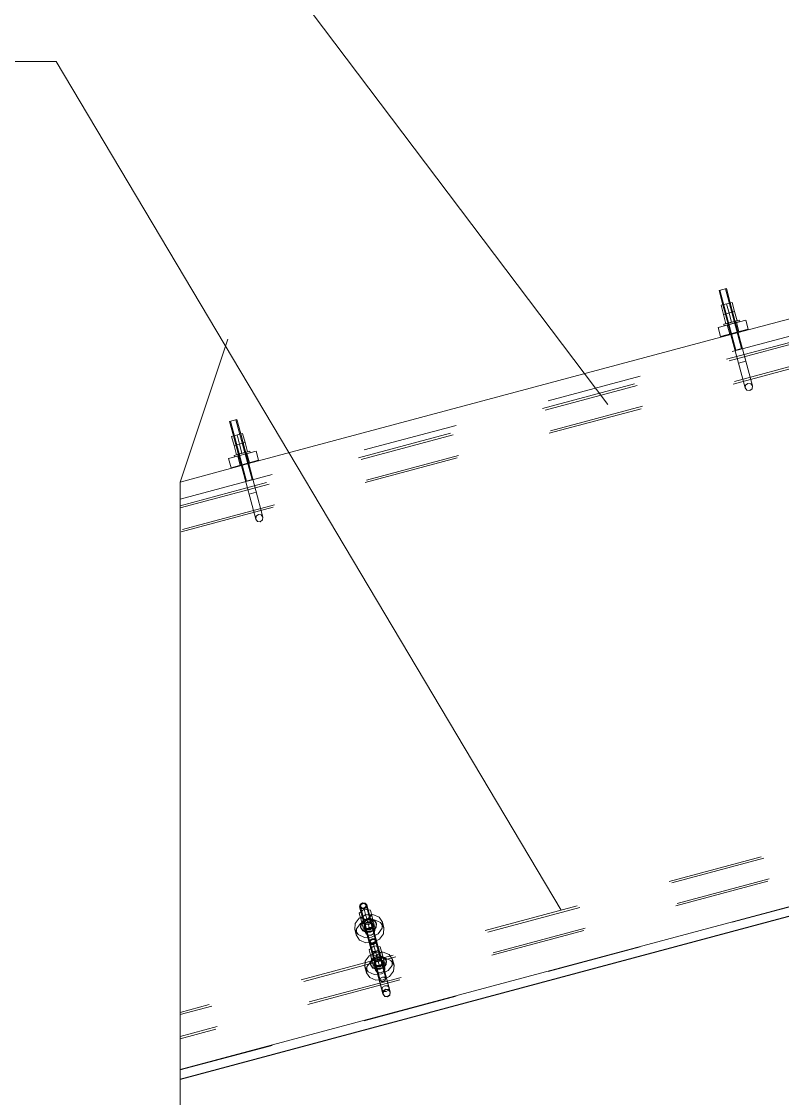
# Model space of a CAD drawing. Header units: millimetres. Extents: x -753 to 90, y 56274 to 56868.
# Drawn here: x -667.31 to -651.33, y 56679.54 to 56702.16 of the extents above; entities that cross this region are included whole.
import ezdxf

# ---------------------------------------------------------------- set-up
doc = ezdxf.new("R2010")
doc.units = ezdxf.units.MM
doc.linetypes.add('XKITLINE00', pattern=[0])
doc.linetypes.add('XKITLINE02', pattern=[4, 2, -2])
for name, color, linetype, lineweight in [('Objeto gráfico', 3, 'Continuous', 0), ('Peça', 2, 'Continuous', 0), ('Texto', 7, 'Continuous', 0)]:
    doc.layers.add(name, color=color, linetype=linetype, lineweight=lineweight)

# ---------------------------------------------------------------- blocks, each defined once
blk = doc.blocks.new('*A708')
at = {"layer": 'Peça', "color": 7, "linetype": 'XKITLINE02', "lineweight": 0}
for p, q in [((-644.051, 56686.688), (-663.982, 56681.348)), ((-644.001, 56686.655), (-663.982, 56681.301)), ((-644.053, 56686.665), (-644.035, 56686.675)), ((-644.019, 56686.629), (-644.053, 56686.665)), ((-644.051, 56686.688), (-644.006, 56686.676)), ((-644.035, 56686.675), (-644.051, 56686.688)), ((-644.051, 56686.688), (-644.03, 56686.655)), ((-644.03, 56686.655), (-644.046, 56686.638)), ((-644.046, 56686.638), (-644.009, 56686.592)), ((-644.03, 56686.58), (-644.019, 56686.629)), ((-644.002, 56686.553), (-644.03, 56686.58)), ((-644.009, 56686.592), (-644.018, 56686.533)), ((-643.88, 56686.204), (-644.006, 56686.676)), ((-643.989, 56686.457), (-644.002, 56686.553)), ((-644.018, 56686.533), (-643.99, 56686.504)), ((-643.99, 56686.504), (-643.975, 56686.402)), ((-643.951, 56686.361), (-643.989, 56686.457)), ((-643.975, 56686.402), (-643.938, 56686.312)), ((-643.961, 56686.322), (-643.951, 56686.361)), ((-643.924, 56686.276), (-643.961, 56686.322)), ((-643.885, 56686.225), (-663.982, 56680.84)), ((-643.913, 56686.171), (-663.982, 56680.794)), ((-643.938, 56686.312), (-643.949, 56686.275)), ((-643.949, 56686.275), (-643.914, 56686.238)), ((-643.933, 56686.217), (-643.924, 56686.276)), ((-643.911, 56686.21), (-643.933, 56686.217)), ((-643.914, 56686.238), (-643.926, 56686.19)), ((-643.926, 56686.19), (-643.905, 56686.19)), ((-643.913, 56686.171), (-643.911, 56686.21)), ((-643.913, 56686.171), (-643.88, 56686.204)), ((-643.905, 56686.19), (-643.913, 56686.171))]:
    blk.add_line(p, q, dxfattribs=at)
blk = doc.blocks.new('*A713')
at = {"layer": 'Peça', "color": 7, "linetype": 'XKITLINE02', "lineweight": 0}
for p, q in [((-644.051, 56686.688), (-663.982, 56681.348)), ((-644.001, 56686.655), (-663.982, 56681.301)), ((-644.035, 56686.675), (-644.053, 56686.665)), ((-644.053, 56686.665), (-644.019, 56686.629)), ((-644.051, 56686.688), (-644.006, 56686.676)), ((-644.03, 56686.655), (-644.051, 56686.688)), ((-644.051, 56686.688), (-644.035, 56686.675)), ((-644.046, 56686.638), (-644.03, 56686.655)), ((-644.009, 56686.592), (-644.046, 56686.638)), ((-644.019, 56686.629), (-644.03, 56686.58)), ((-644.03, 56686.58), (-644.002, 56686.553)), ((-644.018, 56686.533), (-644.009, 56686.592)), ((-643.88, 56686.204), (-644.006, 56686.676)), ((-644.002, 56686.553), (-643.989, 56686.457)), ((-643.99, 56686.504), (-644.018, 56686.533)), ((-643.975, 56686.402), (-643.99, 56686.504)), ((-643.989, 56686.457), (-643.951, 56686.361)), ((-643.938, 56686.312), (-643.975, 56686.402)), ((-643.951, 56686.361), (-643.961, 56686.322)), ((-643.961, 56686.322), (-643.924, 56686.276)), ((-643.885, 56686.225), (-663.982, 56680.84)), ((-643.913, 56686.171), (-663.982, 56680.794)), ((-643.949, 56686.275), (-643.938, 56686.312)), ((-643.914, 56686.238), (-643.949, 56686.275)), ((-643.924, 56686.276), (-643.933, 56686.217)), ((-643.933, 56686.217), (-643.911, 56686.21)), ((-643.926, 56686.19), (-643.914, 56686.238)), ((-643.905, 56686.19), (-643.926, 56686.19)), ((-643.911, 56686.21), (-643.913, 56686.171)), ((-643.913, 56686.171), (-643.88, 56686.204)), ((-643.913, 56686.171), (-643.905, 56686.19))]:
    blk.add_line(p, q, dxfattribs=at)
blk = doc.blocks.new('*A774')
at = {"layer": 'Peça', "color": 4, "linetype": 'XKITLINE00', "lineweight": 0}
for p, q in [((-662.79, 56693.798), (-662.943, 56693.757)), ((-662.79, 56693.798), (-662.71, 56693.497)), ((-662.943, 56693.757), (-662.863, 56693.456)), ((-662.546, 56692.886), (-662.542, 56692.87)), ((-662.699, 56692.845), (-662.694, 56692.829))]:
    blk.add_line(p, q, dxfattribs=at)
at = {"layer": 'Peça', "color": 7, "linetype": 'XKITLINE02', "lineweight": 0}
for p, q in [((-662.809, 56693.793), (-662.472, 56692.537)), ((-662.925, 56693.762), (-662.588, 56692.506)), ((-662.863, 56693.456), (-662.699, 56692.845)), ((-662.71, 56693.497), (-662.546, 56692.886)), ((-662.694, 56692.829), (-662.394, 56691.709)), ((-662.242, 56691.75), (-662.542, 56692.87)), ((-662.588, 56692.506), (-662.472, 56692.537)), ((-662.382, 56692.273), (-662.535, 56692.232)), ((-662.387, 56691.769), (-662.394, 56691.709)), ((-662.387, 56691.769), (-662.339, 56691.806)), ((-662.339, 56691.806), (-662.279, 56691.798)), ((-662.279, 56691.798), (-662.242, 56691.75)), ((-662.25, 56691.69), (-662.242, 56691.75)), ((-662.394, 56691.709), (-662.358, 56691.661)), ((-662.358, 56691.661), (-662.298, 56691.653)), ((-662.298, 56691.653), (-662.25, 56691.69))]:
    blk.add_line(p, q, dxfattribs=at)
blk = doc.blocks.new('*A780')
at = {"layer": 'Peça', "color": 7, "linetype": 'XKITLINE02', "lineweight": 0}
for p, q in [((-660.223, 56683.329), (-660.087, 56683.399)), ((-660.087, 56683.399), (-659.933, 56683.407)), ((-659.933, 56683.407), (-659.804, 56683.349)), ((-660.314, 56683.087), (-660.306, 56683.215)), ((-660.306, 56683.215), (-660.223, 56683.329)), ((-660.193, 56683.216), (-660.276, 56683.101)), ((-660.056, 56683.286), (-660.193, 56683.216)), ((-660.118, 56683.182), (-660.12, 56683.139)), ((-660.09, 56683.22), (-660.118, 56683.182)), ((-660.045, 56683.243), (-660.09, 56683.22)), ((-659.903, 56683.293), (-660.056, 56683.286)), ((-659.994, 56683.246), (-660.045, 56683.243)), ((-659.951, 56683.226), (-659.994, 56683.246)), ((-659.957, 56683.11), (-659.93, 56683.148)), ((-659.927, 56683.191), (-659.951, 56683.226)), ((-659.93, 56683.148), (-659.927, 56683.191)), ((-659.897, 56683.077), (-659.927, 56683.191)), ((-659.774, 56683.236), (-659.903, 56683.293)), ((-659.804, 56683.349), (-659.734, 56683.243)), ((-659.704, 56683.129), (-659.774, 56683.236)), ((-659.734, 56683.243), (-659.741, 56683.115)), ((-659.704, 56683.129), (-659.734, 56683.243)), ((-660.283, 56682.974), (-660.314, 56683.087)), ((-660.243, 56682.981), (-660.314, 56683.087)), ((-660.276, 56683.101), (-660.283, 56682.974)), ((-660.283, 56682.974), (-660.213, 56682.867)), ((-660.114, 56682.923), (-660.243, 56682.981)), ((-660.09, 56683.026), (-660.12, 56683.139)), ((-660.12, 56683.139), (-660.097, 56683.103)), ((-659.961, 56682.931), (-660.114, 56682.923)), ((-660.097, 56683.103), (-660.054, 56683.084)), ((-660.09, 56683.026), (-660.087, 56683.068)), ((-660.067, 56682.99), (-660.09, 56683.026)), ((-660.087, 56683.068), (-660.06, 56683.106)), ((-660.024, 56682.971), (-660.067, 56682.99)), ((-660.06, 56683.106), (-660.014, 56683.13)), ((-660.054, 56683.084), (-660.003, 56683.087)), ((-659.972, 56682.973), (-660.024, 56682.971)), ((-660.014, 56683.13), (-659.963, 56683.132)), ((-660.003, 56683.087), (-659.957, 56683.11)), ((-659.927, 56682.997), (-659.972, 56682.973)), ((-659.963, 56683.132), (-659.92, 56683.113)), ((-659.824, 56683.001), (-659.961, 56682.931)), ((-659.899, 56683.035), (-659.927, 56682.997)), ((-659.92, 56683.113), (-659.897, 56683.077)), ((-659.897, 56683.077), (-659.899, 56683.035)), ((-659.741, 56683.115), (-659.824, 56683.001)), ((-659.794, 56682.887), (-659.711, 56683.001)), ((-659.711, 56683.001), (-659.704, 56683.129)), ((-660.213, 56682.867), (-660.084, 56682.81)), ((-660.084, 56682.81), (-659.931, 56682.817)), ((-659.931, 56682.817), (-659.794, 56682.887))]:
    blk.add_line(p, q, dxfattribs=at)
blk = doc.blocks.new('*A781')
at = {"layer": 'Peça', "color": 4, "linetype": 'XKITLINE00', "lineweight": 0}
for p, q in [((-662.902, 56693.445), (-662.67, 56693.507)), ((-662.85, 56693.252), (-662.902, 56693.445)), ((-662.786, 56693.476), (-662.734, 56693.283)), ((-662.67, 56693.507), (-662.619, 56693.314)), ((-662.619, 56693.314), (-662.85, 56693.252))]:
    blk.add_line(p, q, dxfattribs=at)
blk = doc.blocks.new('*A782')
at = {"layer": 'Peça', "color": 4, "linetype": 'XKITLINE00', "lineweight": 0}
for p, q in [((-662.85, 56693.252), (-662.619, 56693.314)), ((-662.799, 56693.059), (-662.85, 56693.252)), ((-662.734, 56693.283), (-662.683, 56693.09)), ((-662.567, 56693.121), (-662.619, 56693.314))]:
    blk.add_line(p, q, dxfattribs=at)
at = {"layer": 'Peça', "color": 7, "linetype": 'XKITLINE02', "lineweight": 0}
blk.add_line((-662.799, 56693.059), (-662.567, 56693.121), dxfattribs=at)
blk = doc.blocks.new('*A783')
at = {"layer": 'Peça', "color": 7, "linetype": 'XKITLINE02', "lineweight": 0}
for p, q in [((-662.51, 56693.103), (-662.839, 56693.015)), ((-662.683, 56693.09), (-662.601, 56693.112)), ((-662.587, 56693.082), (-662.596, 56693.113)), ((-662.761, 56693.036), (-662.77, 56693.067))]:
    blk.add_line(p, q, dxfattribs=at)
at = {"layer": 'Peça', "color": 4, "linetype": 'XKITLINE00', "lineweight": 0}
for p, q in [((-662.518, 56693.134), (-662.683, 56693.09)), ((-662.51, 56693.103), (-662.518, 56693.134)), ((-662.683, 56693.09), (-662.847, 56693.046)), ((-662.839, 56693.015), (-662.847, 56693.046))]:
    blk.add_line(p, q, dxfattribs=at)
blk = doc.blocks.new('*A784')
at = {"layer": 'Peça', "color": 4, "linetype": 'XKITLINE00', "lineweight": 0}
for p, q in [((-662.964, 56692.981), (-662.385, 56693.137)), ((-662.333, 56692.943), (-662.385, 56693.137)), ((-662.912, 56692.788), (-662.964, 56692.981)), ((-662.333, 56692.943), (-662.912, 56692.788))]:
    blk.add_line(p, q, dxfattribs=at)
at = {"layer": 'Peça', "color": 7, "linetype": 'XKITLINE02', "lineweight": 0}
for p, q in [((-662.719, 56692.84), (-662.771, 56693.033)), ((-662.526, 56692.892), (-662.578, 56693.085))]:
    blk.add_line(p, q, dxfattribs=at)
blk = doc.blocks.new('*A785')
at = {"layer": 'Peça', "color": 4, "linetype": 'XKITLINE00', "lineweight": 0}
for p, q in [((-660, 56682.86), (-660.011, 56682.813)), ((-660.011, 56682.813), (-659.96, 56682.623)), ((-660.011, 56682.813), (-659.978, 56682.777)), ((-659.951, 56682.892), (-660, 56682.86)), ((-659.993, 56682.817), (-659.984, 56682.854)), ((-659.967, 56682.79), (-659.993, 56682.817)), ((-659.984, 56682.854), (-659.947, 56682.878)), ((-659.978, 56682.777), (-659.919, 56682.774)), ((-659.923, 56682.788), (-659.967, 56682.79)), ((-659.892, 56682.889), (-659.951, 56682.892)), ((-659.947, 56682.878), (-659.902, 56682.876)), ((-659.885, 56682.812), (-659.923, 56682.788)), ((-659.919, 56682.774), (-659.87, 56682.806)), ((-659.902, 56682.876), (-659.877, 56682.849)), ((-659.859, 56682.853), (-659.892, 56682.889)), ((-659.877, 56682.849), (-659.885, 56682.812)), ((-659.87, 56682.806), (-659.859, 56682.853)), ((-659.859, 56682.853), (-659.808, 56682.664))]:
    blk.add_line(p, q, dxfattribs=at)
at = {"layer": 'Peça', "color": 7, "linetype": 'XKITLINE02', "lineweight": 0}
for p, q in [((-659.993, 56682.817), (-659.781, 56682.027)), ((-659.96, 56682.712), (-659.971, 56682.664)), ((-659.911, 56682.744), (-659.96, 56682.712)), ((-659.852, 56682.741), (-659.911, 56682.744)), ((-659.877, 56682.849), (-659.665, 56682.058)), ((-659.819, 56682.705), (-659.852, 56682.741)), ((-659.83, 56682.657), (-659.819, 56682.705)), ((-659.819, 56682.705), (-659.571, 56681.779)), ((-659.971, 56682.664), (-659.723, 56681.738)), ((-659.971, 56682.664), (-659.938, 56682.628)), ((-659.96, 56682.623), (-659.865, 56682.268)), ((-659.938, 56682.628), (-659.879, 56682.625)), ((-659.879, 56682.625), (-659.83, 56682.657)), ((-659.808, 56682.664), (-659.726, 56682.358)), ((-659.781, 56682.027), (-659.779, 56682.036)), ((-659.781, 56682.027), (-659.756, 56682)), ((-659.779, 56682.036), (-659.773, 56682.064)), ((-659.735, 56682.088), (-659.773, 56682.064)), ((-659.691, 56682.086), (-659.735, 56682.088)), ((-659.711, 56681.998), (-659.674, 56682.022)), ((-659.671, 56682.065), (-659.691, 56682.086)), ((-659.674, 56682.022), (-659.665, 56682.058)), ((-659.665, 56682.058), (-659.671, 56682.065)), ((-659.756, 56682), (-659.711, 56681.998)), ((-659.715, 56681.798), (-659.723, 56681.738)), ((-659.667, 56681.834), (-659.715, 56681.798)), ((-659.607, 56681.826), (-659.667, 56681.834)), ((-659.571, 56681.779), (-659.607, 56681.826)), ((-659.571, 56681.779), (-659.576, 56681.797)), ((-659.723, 56681.738), (-659.728, 56681.756)), ((-659.687, 56681.69), (-659.723, 56681.738)), ((-659.687, 56681.69), (-659.627, 56681.682)), ((-659.627, 56681.682), (-659.579, 56681.719)), ((-659.579, 56681.719), (-659.571, 56681.779))]:
    blk.add_line(p, q, dxfattribs=at)
blk = doc.blocks.new('*A786')
at = {"layer": 'Peça', "color": 7, "linetype": 'XKITLINE02', "lineweight": 0}
for p, q in [((-660.213, 56683.567), (-660.202, 56683.616)), ((-660.202, 56683.616), (-660.153, 56683.649)), ((-660.187, 56683.609), (-660.195, 56683.572)), ((-660.149, 56683.634), (-660.187, 56683.609)), ((-660.153, 56683.649), (-660.095, 56683.645)), ((-660.105, 56683.631), (-660.149, 56683.634)), ((-660.079, 56683.603), (-660.105, 56683.631)), ((-660.095, 56683.645), (-660.061, 56683.607)), ((-660.087, 56683.565), (-660.079, 56683.603)), ((-660.079, 56683.603), (-659.881, 56682.864)), ((-660.061, 56683.607), (-660.071, 56683.558)), ((-660.061, 56683.607), (-659.569, 56681.772)), ((-660.213, 56683.567), (-659.722, 56681.732)), ((-660.179, 56683.529), (-660.213, 56683.567)), ((-659.997, 56682.833), (-660.195, 56683.572)), ((-660.195, 56683.572), (-660.169, 56683.543)), ((-660.12, 56683.525), (-660.179, 56683.529)), ((-660.169, 56683.543), (-660.124, 56683.54)), ((-660.124, 56683.54), (-660.087, 56683.565)), ((-660.071, 56683.558), (-660.12, 56683.525)), ((-659.997, 56682.833), (-659.989, 56682.871)), ((-659.971, 56682.805), (-659.997, 56682.833)), ((-659.989, 56682.871), (-659.952, 56682.896)), ((-659.927, 56682.802), (-659.971, 56682.805)), ((-659.952, 56682.896), (-659.907, 56682.893)), ((-659.889, 56682.827), (-659.927, 56682.802)), ((-659.907, 56682.893), (-659.881, 56682.864)), ((-659.881, 56682.864), (-659.889, 56682.827)), ((-659.747, 56681.827), (-659.736, 56681.876)), ((-659.713, 56681.789), (-659.747, 56681.827)), ((-659.736, 56681.876), (-659.687, 56681.909)), ((-659.665, 56681.827), (-659.713, 56681.791)), ((-659.687, 56681.909), (-659.628, 56681.905)), ((-659.606, 56681.82), (-659.665, 56681.827)), ((-659.605, 56681.818), (-659.654, 56681.785)), ((-659.628, 56681.905), (-659.594, 56681.868)), ((-659.569, 56681.772), (-659.606, 56681.82)), ((-659.594, 56681.868), (-659.605, 56681.818)), ((-659.713, 56681.791), (-659.722, 56681.732)), ((-659.722, 56681.732), (-659.685, 56681.684)), ((-659.654, 56681.785), (-659.713, 56681.789)), ((-659.685, 56681.684), (-659.625, 56681.677)), ((-659.625, 56681.677), (-659.577, 56681.713)), ((-659.577, 56681.713), (-659.569, 56681.772))]:
    blk.add_line(p, q, dxfattribs=at)
blk = doc.blocks.new('*A787')
at = {"layer": 'Peça', "color": 7, "linetype": 'XKITLINE02', "lineweight": 0}
for p, q in [((-659.912, 56682.748), (-659.979, 56682.693)), ((-659.879, 56682.626), (-659.912, 56682.748)), ((-659.912, 56682.748), (-659.826, 56682.734)), ((-659.981, 56682.543), (-659.879, 56682.626)), ((-659.879, 56682.626), (-659.75, 56682.605))]:
    blk.add_line(p, q, dxfattribs=at)
at = {"layer": 'Peça', "color": 4, "linetype": 'XKITLINE00', "lineweight": 0}
for p, q in [((-659.826, 56682.734), (-659.782, 56682.727)), ((-659.782, 56682.727), (-659.722, 56682.501)), ((-659.979, 56682.693), (-660.014, 56682.665)), ((-660.014, 56682.665), (-659.954, 56682.439)), ((-659.986, 56682.561), (-659.856, 56682.54)), ((-659.856, 56682.54), (-659.754, 56682.623)), ((-659.824, 56682.418), (-659.856, 56682.54)), ((-659.722, 56682.501), (-659.824, 56682.418)), ((-659.824, 56682.418), (-659.954, 56682.439))]:
    blk.add_line(p, q, dxfattribs=at)
blk = doc.blocks.new('*A788')
at = {"layer": 'Peça', "color": 7, "linetype": 'XKITLINE02', "lineweight": 0}
for p, q in [((-659.879, 56682.626), (-659.981, 56682.543)), ((-659.954, 56682.439), (-659.981, 56682.543)), ((-659.981, 56682.543), (-659.954, 56682.439)), ((-659.949, 56682.422), (-659.847, 56682.505)), ((-659.847, 56682.505), (-659.879, 56682.626)), ((-659.75, 56682.605), (-659.879, 56682.626)), ((-659.847, 56682.505), (-659.717, 56682.484)), ((-659.75, 56682.605), (-659.722, 56682.501))]:
    blk.add_line(p, q, dxfattribs=at)
at = {"layer": 'Peça', "color": 4, "linetype": 'XKITLINE00', "lineweight": 0}
for p, q in [((-659.824, 56682.418), (-659.722, 56682.501)), ((-659.722, 56682.501), (-659.689, 56682.38)), ((-659.824, 56682.418), (-659.954, 56682.439)), ((-659.954, 56682.439), (-659.921, 56682.317)), ((-659.791, 56682.297), (-659.921, 56682.317)), ((-659.791, 56682.297), (-659.824, 56682.418)), ((-659.689, 56682.38), (-659.791, 56682.297))]:
    blk.add_line(p, q, dxfattribs=at)
blk = doc.blocks.new('*A789')
at = {"layer": 'Peça', "color": 7, "linetype": 'XKITLINE02', "lineweight": 0}
for p, q in [((-659.931, 56682.489), (-659.957, 56682.454)), ((-659.853, 56682.528), (-659.931, 56682.489)), ((-659.925, 56682.47), (-659.848, 56682.509)), ((-659.766, 56682.533), (-659.853, 56682.528)), ((-659.848, 56682.509), (-659.761, 56682.514)), ((-659.837, 56682.468), (-659.791, 56682.471)), ((-659.791, 56682.471), (-659.753, 56682.455)), ((-659.766, 56682.533), (-659.726, 56682.516)), ((-659.761, 56682.514), (-659.689, 56682.483)), ((-659.689, 56682.483), (-659.65, 56682.425)), ((-659.978, 56682.337), (-659.973, 56682.407)), ((-659.973, 56682.407), (-659.925, 56682.47)), ((-659.906, 56682.377), (-659.903, 56682.414)), ((-659.901, 56682.358), (-659.906, 56682.377)), ((-659.885, 56682.347), (-659.906, 56682.377)), ((-659.903, 56682.414), (-659.878, 56682.447)), ((-659.898, 56682.395), (-659.901, 56682.358)), ((-659.901, 56682.358), (-659.88, 56682.327)), ((-659.873, 56682.428), (-659.898, 56682.395)), ((-659.847, 56682.33), (-659.885, 56682.347)), ((-659.88, 56682.327), (-659.842, 56682.311)), ((-659.878, 56682.447), (-659.837, 56682.468)), ((-659.832, 56682.449), (-659.873, 56682.428)), ((-659.801, 56682.333), (-659.847, 56682.33)), ((-659.842, 56682.311), (-659.796, 56682.314)), ((-659.786, 56682.451), (-659.832, 56682.449)), ((-659.76, 56682.354), (-659.801, 56682.333)), ((-659.796, 56682.314), (-659.755, 56682.334)), ((-659.786, 56682.451), (-659.768, 56682.444)), ((-659.768, 56682.444), (-659.748, 56682.435)), ((-659.735, 56682.387), (-659.76, 56682.354)), ((-659.755, 56682.334), (-659.729, 56682.367)), ((-659.753, 56682.455), (-659.732, 56682.424)), ((-659.727, 56682.404), (-659.748, 56682.435)), ((-659.732, 56682.424), (-659.735, 56682.387)), ((-659.727, 56682.404), (-659.732, 56682.424)), ((-659.729, 56682.367), (-659.727, 56682.404))]:
    blk.add_line(p, q, dxfattribs=at)
at = {"layer": 'Peça', "color": 4, "linetype": 'XKITLINE00', "lineweight": 0}
for p, q in [((-659.726, 56682.516), (-659.694, 56682.502)), ((-659.655, 56682.445), (-659.694, 56682.502)), ((-659.978, 56682.426), (-659.983, 56682.357)), ((-659.978, 56682.337), (-659.983, 56682.357)), ((-659.983, 56682.357), (-659.944, 56682.299)), ((-659.957, 56682.454), (-659.978, 56682.426)), ((-659.939, 56682.279), (-659.978, 56682.337)), ((-659.944, 56682.299), (-659.871, 56682.268)), ((-659.866, 56682.249), (-659.939, 56682.279)), ((-659.871, 56682.268), (-659.785, 56682.273)), ((-659.78, 56682.253), (-659.866, 56682.249)), ((-659.785, 56682.273), (-659.707, 56682.312)), ((-659.702, 56682.293), (-659.78, 56682.253)), ((-659.707, 56682.312), (-659.66, 56682.375)), ((-659.654, 56682.355), (-659.702, 56682.293)), ((-659.66, 56682.375), (-659.655, 56682.445)), ((-659.65, 56682.425), (-659.655, 56682.445)), ((-659.65, 56682.425), (-659.654, 56682.355))]:
    blk.add_line(p, q, dxfattribs=at)
blk = doc.blocks.new('*A790')
at = {"layer": 'Peça', "color": 4, "linetype": 'XKITLINE00', "lineweight": 0}
for p, q in [((-660.011, 56682.537), (-660.095, 56682.426)), ((-659.984, 56682.551), (-660.011, 56682.537)), ((-659.721, 56682.615), (-659.752, 56682.613)), ((-659.593, 56682.561), (-659.721, 56682.615)), ((-659.524, 56682.459), (-659.593, 56682.561)), ((-660.095, 56682.426), (-660.104, 56682.303)), ((-660.071, 56682.182), (-660.104, 56682.303)), ((-660.104, 56682.303), (-660.035, 56682.201)), ((-659.617, 56682.225), (-659.533, 56682.336)), ((-659.533, 56682.336), (-659.524, 56682.459)), ((-659.491, 56682.337), (-659.524, 56682.459)), ((-659.491, 56682.337), (-659.5, 56682.214)), ((-660.002, 56682.08), (-660.071, 56682.182)), ((-660.035, 56682.201), (-659.906, 56682.147)), ((-659.874, 56682.026), (-660.002, 56682.08)), ((-659.906, 56682.147), (-659.753, 56682.156)), ((-659.721, 56682.034), (-659.874, 56682.026)), ((-659.753, 56682.156), (-659.617, 56682.225)), ((-659.584, 56682.103), (-659.721, 56682.034)), ((-659.5, 56682.214), (-659.584, 56682.103))]:
    blk.add_line(p, q, dxfattribs=at)
at = {"layer": 'Peça', "color": 7, "linetype": 'XKITLINE02', "lineweight": 0}
for p, q in [((-659.874, 56682.606), (-659.984, 56682.551)), ((-659.978, 56682.416), (-659.842, 56682.485)), ((-659.752, 56682.613), (-659.874, 56682.606)), ((-659.842, 56682.485), (-659.689, 56682.493)), ((-659.689, 56682.493), (-659.56, 56682.439)), ((-660.071, 56682.182), (-660.062, 56682.305)), ((-660.062, 56682.305), (-659.978, 56682.416)), ((-659.91, 56682.355), (-659.907, 56682.396)), ((-659.91, 56682.355), (-659.878, 56682.234)), ((-659.887, 56682.321), (-659.91, 56682.355)), ((-659.907, 56682.396), (-659.879, 56682.433)), ((-659.845, 56682.303), (-659.887, 56682.321)), ((-659.879, 56682.433), (-659.834, 56682.456)), ((-659.875, 56682.275), (-659.878, 56682.234)), ((-659.847, 56682.312), (-659.875, 56682.275)), ((-659.801, 56682.335), (-659.847, 56682.312)), ((-659.794, 56682.306), (-659.845, 56682.303)), ((-659.834, 56682.456), (-659.783, 56682.459)), ((-659.75, 56682.337), (-659.801, 56682.335)), ((-659.748, 56682.329), (-659.794, 56682.306)), ((-659.783, 56682.459), (-659.74, 56682.441)), ((-659.708, 56682.319), (-659.75, 56682.337)), ((-659.72, 56682.366), (-659.748, 56682.329)), ((-659.74, 56682.441), (-659.717, 56682.407)), ((-659.717, 56682.407), (-659.72, 56682.366)), ((-659.685, 56682.285), (-659.717, 56682.407)), ((-659.715, 56682.207), (-659.687, 56682.244)), ((-659.685, 56682.285), (-659.708, 56682.319)), ((-659.687, 56682.244), (-659.685, 56682.285)), ((-659.56, 56682.439), (-659.491, 56682.337)), ((-659.878, 56682.234), (-659.855, 56682.2)), ((-659.855, 56682.2), (-659.812, 56682.182)), ((-659.812, 56682.182), (-659.761, 56682.184)), ((-659.761, 56682.184), (-659.715, 56682.207))]:
    blk.add_line(p, q, dxfattribs=at)
blk = doc.blocks.new('*A791')
at = {"layer": 'Peça', "color": 7, "linetype": 'XKITLINE02', "lineweight": 0}
for p, q in [((-660.22, 56683.433), (-660.118, 56683.519)), ((-660.22, 56683.433), (-660.16, 56683.212)), ((-660.088, 56683.405), (-660.189, 56683.32)), ((-660.088, 56683.405), (-660.118, 56683.519)), ((-660.118, 56683.519), (-659.988, 56683.495)), ((-659.958, 56683.382), (-660.088, 56683.405)), ((-659.959, 56683.387), (-660.06, 56683.302)), ((-659.929, 56683.274), (-659.988, 56683.495)), ((-660.06, 56683.302), (-660.191, 56683.325)), ((-660.16, 56683.212), (-660.03, 56683.188)), ((-660.03, 56683.188), (-660.06, 56683.302)), ((-660.03, 56683.188), (-659.929, 56683.274))]:
    blk.add_line(p, q, dxfattribs=at)
blk = doc.blocks.new('*A792')
at = {"layer": 'Peça', "color": 7, "linetype": 'XKITLINE02', "lineweight": 0}
for p, q in [((-660.189, 56683.32), (-660.088, 56683.405)), ((-660.058, 56683.291), (-660.088, 56683.405)), ((-660.088, 56683.405), (-659.958, 56683.382)), ((-659.898, 56683.16), (-659.958, 56683.382)), ((-660.189, 56683.32), (-660.13, 56683.098)), ((-660.03, 56683.188), (-660.16, 56683.212)), ((-660.058, 56683.291), (-660.159, 56683.206)), ((-659.927, 56683.268), (-660.058, 56683.291)), ((-659.929, 56683.274), (-660.03, 56683.188)), ((-660, 56683.075), (-660.03, 56683.188)), ((-660, 56683.075), (-659.898, 56683.16)), ((-660.13, 56683.098), (-660, 56683.075))]:
    blk.add_line(p, q, dxfattribs=at)
blk = doc.blocks.new('*A793')
at = {"layer": 'Peça', "color": 7, "linetype": 'XKITLINE02', "lineweight": 0}
for p, q in [((-660.193, 56683.139), (-660.189, 56683.211)), ((-660.189, 56683.211), (-660.142, 56683.276)), ((-660.184, 56683.193), (-660.188, 56683.121)), ((-660.137, 56683.258), (-660.184, 56683.193)), ((-660.142, 56683.276), (-660.064, 56683.316)), ((-660.059, 56683.298), (-660.137, 56683.258)), ((-660.113, 56683.198), (-660.116, 56683.16)), ((-660.111, 56683.142), (-660.116, 56683.16)), ((-660.116, 56683.16), (-660.094, 56683.128)), ((-660.088, 56683.232), (-660.113, 56683.198)), ((-660.111, 56683.142), (-660.108, 56683.18)), ((-660.108, 56683.18), (-660.084, 56683.214)), ((-660.047, 56683.253), (-660.088, 56683.232)), ((-660.084, 56683.214), (-660.043, 56683.235)), ((-660.064, 56683.316), (-659.977, 56683.32)), ((-659.972, 56683.302), (-660.059, 56683.298)), ((-660.001, 56683.256), (-660.047, 56683.253)), ((-660.043, 56683.235), (-659.997, 56683.238)), ((-659.963, 56683.238), (-660.001, 56683.256)), ((-659.997, 56683.238), (-659.958, 56683.22)), ((-659.977, 56683.32), (-659.904, 56683.288)), ((-659.899, 56683.269), (-659.972, 56683.302)), ((-659.969, 56683.134), (-659.944, 56683.168)), ((-659.939, 56683.15), (-659.964, 56683.116)), ((-659.942, 56683.206), (-659.963, 56683.238)), ((-659.958, 56683.22), (-659.937, 56683.188)), ((-659.944, 56683.168), (-659.942, 56683.206)), ((-659.937, 56683.188), (-659.942, 56683.206)), ((-659.937, 56683.188), (-659.939, 56683.15)), ((-659.869, 56683.155), (-659.916, 56683.09)), ((-659.904, 56683.288), (-659.864, 56683.227)), ((-659.86, 56683.209), (-659.899, 56683.269)), ((-659.864, 56683.227), (-659.869, 56683.155)), ((-659.86, 56683.209), (-659.864, 56683.227)), ((-659.864, 56683.137), (-659.86, 56683.209)), ((-660.188, 56683.121), (-660.193, 56683.139)), ((-660.153, 56683.079), (-660.193, 56683.139)), ((-660.188, 56683.121), (-660.148, 56683.06)), ((-660.08, 56683.046), (-660.153, 56683.079)), ((-660.148, 56683.06), (-660.075, 56683.028)), ((-660.09, 56683.11), (-660.111, 56683.142)), ((-660.094, 56683.128), (-660.056, 56683.111)), ((-660.051, 56683.092), (-660.09, 56683.11)), ((-659.993, 56683.05), (-660.08, 56683.046)), ((-660.075, 56683.028), (-659.988, 56683.032)), ((-660.056, 56683.111), (-660.01, 56683.113)), ((-660.005, 56683.095), (-660.051, 56683.092)), ((-660.01, 56683.113), (-659.969, 56683.134)), ((-659.964, 56683.116), (-660.005, 56683.095)), ((-659.916, 56683.09), (-659.993, 56683.05)), ((-659.988, 56683.032), (-659.911, 56683.072)), ((-659.911, 56683.072), (-659.864, 56683.137))]:
    blk.add_line(p, q, dxfattribs=at)
blk = doc.blocks.new('*A802')
at = {"layer": 'Peça', "color": 4, "linetype": 'XKITLINE00', "lineweight": 0}
for p, q in [((-652.625, 56696.199), (-652.393, 56696.261)), ((-652.573, 56696.006), (-652.625, 56696.199)), ((-652.341, 56696.068), (-652.573, 56696.006)), ((-652.509, 56696.23), (-652.457, 56696.037)), ((-652.393, 56696.261), (-652.341, 56696.068))]:
    blk.add_line(p, q, dxfattribs=at)
blk = doc.blocks.new('*A803')
at = {"layer": 'Peça', "color": 4, "linetype": 'XKITLINE00', "lineweight": 0}
for p, q in [((-652.573, 56696.006), (-652.341, 56696.068)), ((-652.289, 56695.875), (-652.341, 56696.068)), ((-652.521, 56695.813), (-652.573, 56696.006)), ((-652.457, 56696.037), (-652.405, 56695.844))]:
    blk.add_line(p, q, dxfattribs=at)
at = {"layer": 'Peça', "color": 7, "linetype": 'XKITLINE02', "lineweight": 0}
blk.add_line((-652.521, 56695.813), (-652.289, 56695.875), dxfattribs=at)
blk = doc.blocks.new('*A804')
at = {"layer": 'Peça', "color": 4, "linetype": 'XKITLINE00', "lineweight": 0}
for p, q in [((-652.405, 56695.844), (-652.569, 56695.8)), ((-652.241, 56695.888), (-652.405, 56695.844)), ((-652.233, 56695.857), (-652.241, 56695.888)), ((-652.561, 56695.769), (-652.569, 56695.8))]:
    blk.add_line(p, q, dxfattribs=at)
at = {"layer": 'Peça', "color": 7, "linetype": 'XKITLINE02', "lineweight": 0}
for p, q in [((-652.233, 56695.857), (-652.561, 56695.769)), ((-652.484, 56695.79), (-652.492, 56695.82)), ((-652.405, 56695.844), (-652.323, 56695.866)), ((-652.31, 56695.836), (-652.318, 56695.867))]:
    blk.add_line(p, q, dxfattribs=at)
blk = doc.blocks.new('*A805')
at = {"layer": 'Peça', "color": 4, "linetype": 'XKITLINE00', "lineweight": 0}
for p, q in [((-652.687, 56695.735), (-652.107, 56695.89)), ((-652.055, 56695.697), (-652.107, 56695.89)), ((-652.635, 56695.542), (-652.687, 56695.735)), ((-652.055, 56695.697), (-652.635, 56695.542))]:
    blk.add_line(p, q, dxfattribs=at)
at = {"layer": 'Peça', "color": 7, "linetype": 'XKITLINE02', "lineweight": 0}
for p, q in [((-652.249, 56695.646), (-652.3, 56695.839)), ((-652.442, 56695.594), (-652.494, 56695.787))]:
    blk.add_line(p, q, dxfattribs=at)
blk = doc.blocks.new('*A808')
at = {"layer": 'Peça', "color": 4, "linetype": 'XKITLINE00', "lineweight": 0}
for p, q in [((-652.513, 56696.551), (-652.666, 56696.51)), ((-652.666, 56696.51), (-652.585, 56696.21)), ((-652.513, 56696.551), (-652.432, 56696.251)), ((-652.422, 56695.599), (-652.417, 56695.582)), ((-652.269, 56695.64), (-652.264, 56695.623))]:
    blk.add_line(p, q, dxfattribs=at)
at = {"layer": 'Peça', "color": 7, "linetype": 'XKITLINE02', "lineweight": 0}
for p, q in [((-652.647, 56696.515), (-652.311, 56695.26)), ((-652.531, 56696.546), (-652.195, 56695.291)), ((-652.585, 56696.21), (-652.422, 56695.599)), ((-652.432, 56696.251), (-652.269, 56695.64)), ((-651.964, 56694.504), (-652.264, 56695.623)), ((-652.417, 56695.582), (-652.117, 56694.463)), ((-652.311, 56695.26), (-652.195, 56695.291)), ((-652.105, 56695.027), (-652.257, 56694.986)), ((-652.109, 56694.523), (-652.117, 56694.463)), ((-652.117, 56694.463), (-652.08, 56694.415)), ((-652.109, 56694.523), (-652.061, 56694.559)), ((-652.061, 56694.559), (-652.001, 56694.552)), ((-652.001, 56694.552), (-651.964, 56694.504)), ((-651.972, 56694.444), (-651.964, 56694.504)), ((-652.08, 56694.415), (-652.02, 56694.407)), ((-652.02, 56694.407), (-651.972, 56694.444))]:
    blk.add_line(p, q, dxfattribs=at)
blk = doc.blocks.new('*A809')
at = {"layer": 'Peça', "color": 4, "linetype": 'XKITLINE00', "lineweight": 0}
for p, q in [((-649.561, 56696.35), (-652.265, 56695.626)), ((-649.561, 56696.35), (-649.561, 56696.35)), ((-649.561, 56696.35), (-646.426, 56684.649)), ((-652.418, 56695.585), (-662.543, 56692.873)), ((-662.695, 56692.832), (-663.982, 56692.487)), ((-663.982, 56680.145), (-646.476, 56684.835)), ((-663.982, 56679.946), (-646.426, 56684.649)), ((-646.424, 56684.643), (-663.982, 56679.939)), ((-646.426, 56684.649), (-646.424, 56684.643))]:
    blk.add_line(p, q, dxfattribs=at)
at = {"layer": 'Peça', "color": 7, "linetype": 'XKITLINE02', "lineweight": 0}
for p, q in [((-649.553, 56696.322), (-646.424, 56684.643)), ((-663.982, 56692.125), (-649.47, 56696.012)), ((-652.265, 56695.626), (-652.418, 56695.585)), ((-662.543, 56692.873), (-662.695, 56692.832)), ((-663.982, 56680.138), (-646.474, 56684.828))]:
    blk.add_line(p, q, dxfattribs=at)
blk = doc.blocks.new('*A810')
at = {"layer": 'Peça', "color": 7, "linetype": 'XKITLINE02', "lineweight": 0}
for p, q in [((-646.712, 56696.618), (-663.982, 56691.99)), ((-646.661, 56696.585), (-663.982, 56691.944)), ((-646.712, 56696.618), (-646.667, 56696.606)), ((-646.693, 56696.595), (-646.712, 56696.618)), ((-646.71, 56696.581), (-646.693, 56696.595)), ((-646.674, 56696.54), (-646.71, 56696.581)), ((-646.685, 56696.486), (-646.674, 56696.54)), ((-646.539, 56696.131), (-646.667, 56696.606)), ((-646.656, 56696.458), (-646.685, 56696.486)), ((-646.642, 56696.358), (-646.656, 56696.458)), ((-646.604, 56696.264), (-646.642, 56696.358)), ((-646.545, 56696.152), (-663.982, 56691.48)), ((-646.572, 56696.098), (-663.982, 56691.434)), ((-646.615, 56696.226), (-646.604, 56696.264)), ((-646.615, 56696.226), (-646.579, 56696.185)), ((-646.579, 56696.185), (-646.589, 56696.131)), ((-646.589, 56696.131), (-646.567, 56696.127)), ((-646.572, 56696.098), (-646.539, 56696.131)), ((-646.567, 56696.127), (-646.572, 56696.098))]:
    blk.add_line(p, q, dxfattribs=at)
blk = doc.blocks.new('*A2127')
at = {"layer": 'Objeto gráfico', "color": 7, "linetype": 'XKITLINE00', "lineweight": 0}
for p, q in [((-663.982, 56692.487), (-662.982, 56695.487)), ((-663.982, 56623.765), (-663.982, 56692.487))]:
    blk.add_line(p, q, dxfattribs=at)
blk = doc.blocks.new('*A2181')
at = {"layer": 'Texto', "color": 7, "linetype": 'XKITLINE00', "lineweight": 0}
blk.add_line((-655.003, 56694.118), (-669.293, 56713.037), dxfattribs=at)
blk = doc.blocks.new('*A2182')
at = {"layer": 'Texto', "color": 7, "linetype": 'XKITLINE00', "lineweight": 0}
for p in [(-703.946, 56701.318), (-655.98, 56683.492)]:
    blk.add_line(p, (-666.588, 56701.318), dxfattribs=at)

msp = doc.modelspace()

# ---------------------------------------------------------------- block references
at = {"lineweight": 0}
for name in ['*A2181', '*A2182', '*A810', '*A808', '*A809', '*A802', '*A803', '*A805', '*A804', '*A774', '*A781', '*A784', '*A782', '*A783', '*A708', '*A713', '*A786', '*A780', '*A791', '*A792', '*A793', '*A787', '*A785', '*A790', '*A789', '*A788']:
    msp.add_blockref(name, (0, 0), dxfattribs=at)
at = {"layer": 'Objeto gráfico', "lineweight": 0}
msp.add_blockref('*A2127', (0, 0), dxfattribs=at)

doc.saveas('drawing.dxf')
